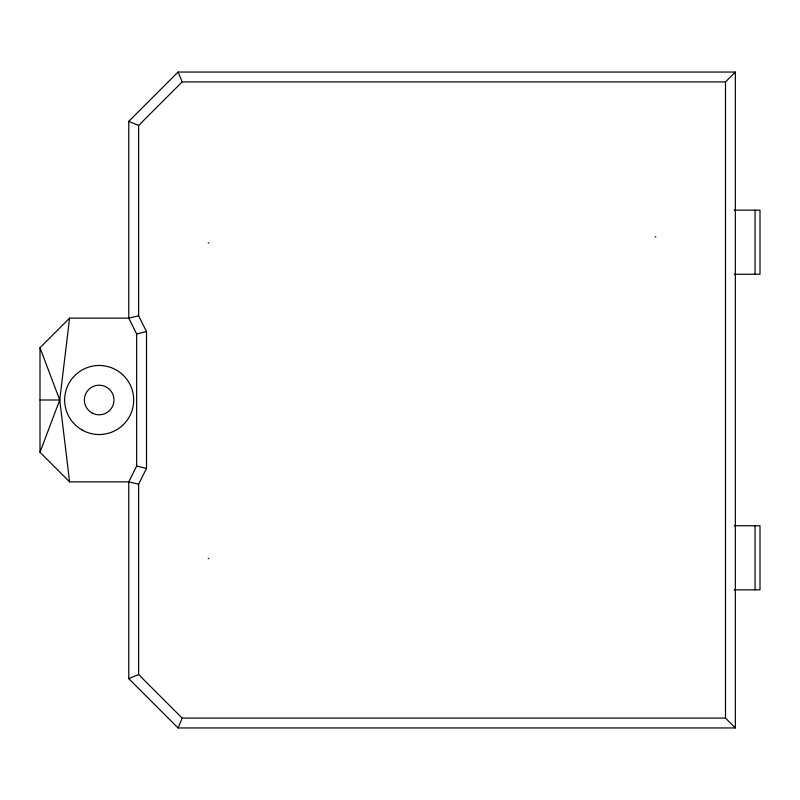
<?xml version="1.0" encoding="UTF-8"?>
<svg xmlns="http://www.w3.org/2000/svg" width="800" height="800" viewBox="0 0 800 800"><rect width="100%" height="100%" fill="white"/><g stroke="black" fill="none" stroke-linecap="round" stroke-linejoin="round"><path stroke-width="1.2" d="M735.34 727.95L725.48 718.08L182.17 718.08L138.63 674.54L138.63 484.19L128.77 481.86L69.59 481.86L59.73 400L69.59 318.14L128.77 318.14L138.63 315.81L138.63 125.46L182.17 81.92L725.48 81.92L735.34 72.05L178.08 72.05L128.77 121.37L128.77 318.14L136.66 333.92L136.66 466.08L128.77 481.86L128.77 678.63L178.08 727.95L735.34 727.95L735.34 72.05M69.59 481.86L40 452.27L59.73 400L40 347.73L69.59 318.14M178.08 727.95L182.17 718.08M138.63 484.19L146.52 468.41L146.52 331.59L138.63 315.81M128.77 678.63L138.63 674.54M136.66 333.92L146.52 331.59M734.27 210.14L760 210.14L760 274.25L734.27 274.25M655.21 236.87L655.88 236.87M208.23 242.93L208.9 242.93M40 400L59.73 400M734.27 525.75L760 525.75L760 589.86L734.27 589.86M208.23 558.55L208.9 558.55M136.66 466.08L146.52 468.41M128.77 121.37L138.63 125.46M178.08 72.05L182.17 81.92M755.07 210.14L755.07 274.25M755.07 525.75L755.07 589.86M725.48 81.92L725.48 718.08M40 347.73L40 452.27M81.92 429.9A34.52 34.52 0 0 0 133.7 400A34.52 34.52 0 0 0 81.92 370.1A34.52 34.52 0 0 0 81.92 429.9M91.78 412.81A14.79 14.79 0 0 0 113.97 400A14.79 14.79 0 0 0 91.78 387.19A14.79 14.79 0 0 0 91.78 412.81"/></g></svg>
